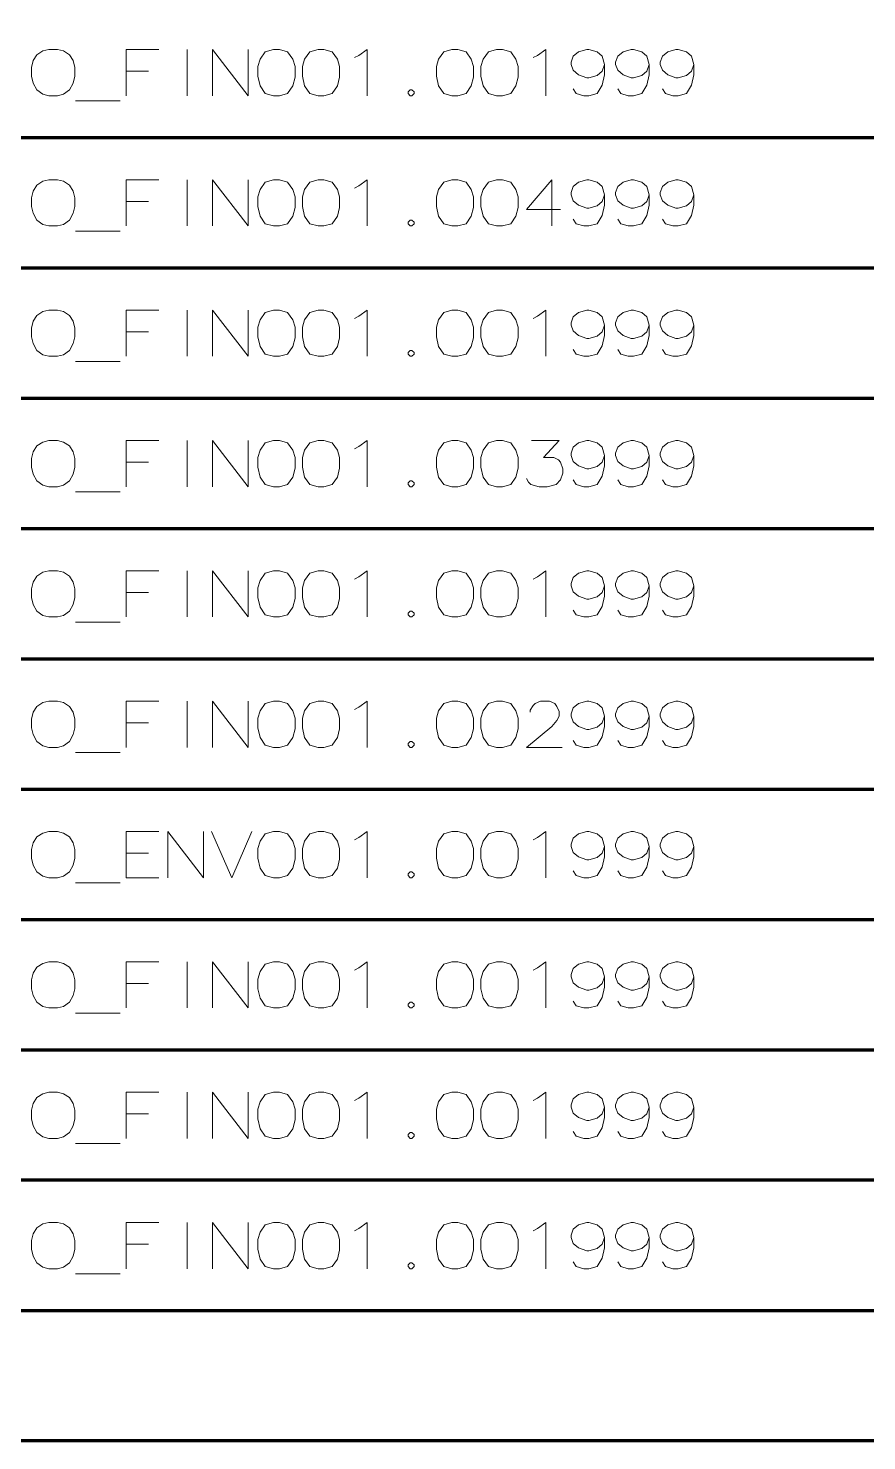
# Model space of a CAD drawing. Header units: millimetres. Extents: x 0 to 174, y 0 to 33.
# Drawn here: x 72.904 to 75.48, y 15.928 to 20.266 of the extents above; entities that cross this region are included whole.
import ezdxf

# ---------------------------------------------------------------- set-up
doc = ezdxf.new("R2010")
doc.units = ezdxf.units.MM
doc.layers.add('PDF_Geomertry', color=7, linetype='Continuous', true_color=0x405f80)

msp = doc.modelspace()

# ---------------------------------------------------------------- linework, layer by layer
at = {"layer": 'PDF_Geomertry', "color": 165, "lineweight": 70, "true_color": 0x5267a5}
for points in [[(70.2461, 19.9306), (70.2461, 19.5303), (71.3026, 19.5303), (71.3026, 19.9306), (75.611, 19.9306), (75.611, 20.3308), (83.901, 20.3308), (83.901, 20.731), (85.7837, 20.731), (85.7837, 21.1313), (98.9892, 21.1313), (98.9892, 21.5315)], [(70.2461, 19.5303), (70.2461, 19.1301), (71.3026, 19.1301), (71.3026, 19.5303), (75.611, 19.5303), (75.611, 19.9306), (83.901, 19.9306), (83.901, 20.3308), (85.7837, 20.3308), (85.7837, 20.731), (98.9892, 20.731), (98.9892, 21.1313)], [(70.2461, 19.1301), (70.2461, 18.7299), (71.3026, 18.7299), (71.3026, 19.1301), (75.611, 19.1301), (75.611, 19.5303), (83.901, 19.5303), (83.901, 19.9306), (85.7837, 19.9306), (85.7837, 20.3308), (98.9892, 20.3308), (98.9892, 20.731)], [(70.2461, 18.7299), (70.2461, 18.3296), (71.3026, 18.3296), (71.3026, 18.7299), (75.611, 18.7299), (75.611, 19.1301), (83.901, 19.1301), (83.901, 19.5303), (85.7837, 19.5303), (85.7837, 19.9306), (98.9892, 19.9306), (98.9892, 20.3308)], [(70.2461, 18.3296), (70.2461, 17.9294), (71.3026, 17.9294), (71.3026, 18.3296), (75.611, 18.3296), (75.611, 18.7299), (83.901, 18.7299), (83.901, 19.1301), (85.7837, 19.1301), (85.7837, 19.5303), (98.9892, 19.5303), (98.9892, 19.9306)], [(70.2461, 17.9294), (70.2461, 17.5292), (71.3026, 17.5292), (71.3026, 17.9294), (75.611, 17.9294), (75.611, 18.3296), (83.901, 18.3296), (83.901, 18.7299), (85.7837, 18.7299), (85.7837, 19.1301), (98.9892, 19.1301), (98.9892, 19.5303)], [(70.2461, 17.5292), (70.2461, 17.1289), (71.3026, 17.1289), (71.3026, 17.5292), (75.611, 17.5292), (75.611, 17.9294), (83.901, 17.9294), (83.901, 18.3296), (85.7837, 18.3296), (85.7837, 18.7299), (98.9892, 18.7299), (98.9892, 19.1301)], [(70.2461, 17.1289), (70.2461, 16.7288), (71.3026, 16.7288), (71.3026, 17.1289), (75.611, 17.1289), (75.611, 17.5292), (83.901, 17.5292), (83.901, 17.9294), (85.7837, 17.9294), (85.7837, 18.3296), (98.9892, 18.3296), (98.9892, 18.7299)], [(98.9892, 18.3296), (98.9892, 17.9294), (85.7837, 17.9294), (85.7837, 17.5292), (83.901, 17.5292), (83.901, 17.1289), (75.611, 17.1289), (75.611, 16.7288), (71.3026, 16.7288), (71.3026, 16.3285), (75.611, 16.3285), (75.611, 15.9282), (71.3026, 15.9282)], [(70.2461, 16.7288), (70.2461, 16.3285), (71.3026, 16.3285), (75.611, 16.3285), (83.901, 16.3285), (85.7837, 16.3285), (98.9892, 16.3285), (98.9892, 16.7288)]]:
    msp.add_lwpolyline(points, dxfattribs=at)
at = {"layer": 'PDF_Geomertry', "color": 18, "lineweight": 13, "true_color": 0x260000}
for points in [[(72.9668, 20.2004), (72.9486, 20.1958), (72.9303, 20.1844), (72.9189, 20.1661), (72.9143, 20.1456), (72.9143, 20.1181), (72.9189, 20.0975), (72.9303, 20.0769), (72.9486, 20.0632), (72.9668, 20.0586), (72.9943, 20.0586), (73.0126, 20.0632), (73.0308, 20.0769), (73.0424, 20.0975), (73.0469, 20.1181), (73.0469, 20.1456), (73.0424, 20.1661), (73.0308, 20.1844), (73.0126, 20.1958), (72.9943, 20.2004), (72.9668, 20.2004)], [(73.6572, 20.2004), (73.6321, 20.1936), (73.6161, 20.1707), (73.6093, 20.1478), (73.6093, 20.1181), (73.6161, 20.0883), (73.6321, 20.0656), (73.6572, 20.0586), (73.6756, 20.0586), (73.7007, 20.0656), (73.7167, 20.0883), (73.7236, 20.1158), (73.7236, 20.1478), (73.7167, 20.1707), (73.7007, 20.1936), (73.6756, 20.2004), (73.6572, 20.2004)], [(73.7944, 20.2004), (73.7693, 20.1936), (73.7532, 20.1707), (73.7464, 20.1478), (73.7464, 20.1181), (73.7532, 20.0883), (73.7693, 20.0656), (73.7944, 20.0586), (73.8126, 20.0586), (73.8378, 20.0656), (73.8539, 20.0883), (73.8607, 20.1158), (73.8607, 20.1478), (73.8539, 20.1707), (73.8378, 20.1936), (73.8126, 20.2004), (73.7944, 20.2004)], [(74.2058, 20.2004), (74.1807, 20.1936), (74.1647, 20.1707), (74.1579, 20.1478), (74.1579, 20.1181), (74.1647, 20.0883), (74.1807, 20.0656), (74.2058, 20.0586), (74.2242, 20.0586), (74.2493, 20.0656), (74.2653, 20.0883), (74.2722, 20.1158), (74.2722, 20.1478), (74.2653, 20.1707), (74.2493, 20.1936), (74.2242, 20.2004), (74.2058, 20.2004)], [(74.3431, 20.2004), (74.3179, 20.1936), (74.3019, 20.1707), (74.295, 20.1478), (74.295, 20.1181), (74.3019, 20.0883), (74.3179, 20.0656), (74.3431, 20.0586), (74.3614, 20.0586), (74.3865, 20.0656), (74.4025, 20.0883), (74.4093, 20.1158), (74.4093, 20.1478), (74.4025, 20.1707), (74.3865, 20.1936), (74.3614, 20.2004), (74.3431, 20.2004)], [(74.0893, 20.0656), (74.0893, 20.0701), (74.0825, 20.0769), (74.0779, 20.0769), (74.071, 20.0701), (74.071, 20.0656), (74.0779, 20.0586), (74.0825, 20.0586)], [(72.9668, 19.8001), (72.9486, 19.7956), (72.9303, 19.7842), (72.9189, 19.7658), (72.9143, 19.7453), (72.9143, 19.7179), (72.9189, 19.6974), (72.9303, 19.6767), (72.9486, 19.6631), (72.9668, 19.6585), (72.9943, 19.6585), (73.0126, 19.6631), (73.0308, 19.6767), (73.0424, 19.6974), (73.0469, 19.7179), (73.0469, 19.7453), (73.0424, 19.7658), (73.0308, 19.7842), (73.0126, 19.7956), (72.9943, 19.8001), (72.9668, 19.8001)], [(73.6572, 19.8001), (73.6321, 19.7933), (73.6161, 19.7704), (73.6093, 19.7476), (73.6093, 19.7179), (73.6161, 19.6882), (73.6321, 19.6653), (73.6572, 19.6585), (73.6756, 19.6585), (73.7007, 19.6653), (73.7167, 19.6882), (73.7236, 19.7156), (73.7236, 19.7476), (73.7167, 19.7704), (73.7007, 19.7933), (73.6756, 19.8001), (73.6572, 19.8001)], [(73.7944, 19.8001), (73.7693, 19.7933), (73.7532, 19.7704), (73.7464, 19.7476), (73.7464, 19.7179), (73.7532, 19.6882), (73.7693, 19.6653), (73.7944, 19.6585), (73.8126, 19.6585), (73.8378, 19.6653), (73.8539, 19.6882), (73.8607, 19.7156), (73.8607, 19.7476), (73.8539, 19.7704), (73.8378, 19.7933), (73.8126, 19.8001), (73.7944, 19.8001)], [(74.2058, 19.8001), (74.1807, 19.7933), (74.1647, 19.7704), (74.1579, 19.7476), (74.1579, 19.7179), (74.1647, 19.6882), (74.1807, 19.6653), (74.2058, 19.6585), (74.2242, 19.6585), (74.2493, 19.6653), (74.2653, 19.6882), (74.2722, 19.7156), (74.2722, 19.7476), (74.2653, 19.7704), (74.2493, 19.7933), (74.2242, 19.8001), (74.2058, 19.8001)], [(74.3431, 19.8001), (74.3179, 19.7933), (74.3019, 19.7704), (74.295, 19.7476), (74.295, 19.7179), (74.3019, 19.6882), (74.3179, 19.6653), (74.3431, 19.6585), (74.3614, 19.6585), (74.3865, 19.6653), (74.4025, 19.6882), (74.4093, 19.7156), (74.4093, 19.7476), (74.4025, 19.7704), (74.3865, 19.7933), (74.3614, 19.8001), (74.3431, 19.8001)], [(74.0893, 19.6653), (74.0893, 19.6699), (74.0825, 19.6767), (74.0779, 19.6767), (74.071, 19.6699), (74.071, 19.6653), (74.0779, 19.6585), (74.0825, 19.6585)], [(72.9668, 19.3999), (72.9486, 19.3954), (72.9303, 19.3839), (72.9189, 19.3657), (72.9143, 19.345), (72.9143, 19.3176), (72.9189, 19.2971), (72.9303, 19.2765), (72.9486, 19.2628), (72.9668, 19.2582), (72.9943, 19.2582), (73.0126, 19.2628), (73.0308, 19.2765), (73.0424, 19.2971), (73.0469, 19.3176), (73.0469, 19.345), (73.0424, 19.3657), (73.0308, 19.3839), (73.0126, 19.3954), (72.9943, 19.3999), (72.9668, 19.3999)], [(73.6572, 19.3999), (73.6321, 19.3931), (73.6161, 19.3703), (73.6093, 19.3474), (73.6093, 19.3176), (73.6161, 19.2879), (73.6321, 19.265), (73.6572, 19.2582), (73.6756, 19.2582), (73.7007, 19.265), (73.7167, 19.2879), (73.7236, 19.3153), (73.7236, 19.3474), (73.7167, 19.3703), (73.7007, 19.3931), (73.6756, 19.3999), (73.6572, 19.3999)], [(73.7944, 19.3999), (73.7693, 19.3931), (73.7532, 19.3703), (73.7464, 19.3474), (73.7464, 19.3176), (73.7532, 19.2879), (73.7693, 19.265), (73.7944, 19.2582), (73.8126, 19.2582), (73.8378, 19.265), (73.8539, 19.2879), (73.8607, 19.3153), (73.8607, 19.3474), (73.8539, 19.3703), (73.8378, 19.3931), (73.8126, 19.3999), (73.7944, 19.3999)], [(74.2058, 19.3999), (74.1807, 19.3931), (74.1647, 19.3703), (74.1579, 19.3474), (74.1579, 19.3176), (74.1647, 19.2879), (74.1807, 19.265), (74.2058, 19.2582), (74.2242, 19.2582), (74.2493, 19.265), (74.2653, 19.2879), (74.2722, 19.3153), (74.2722, 19.3474), (74.2653, 19.3703), (74.2493, 19.3931), (74.2242, 19.3999), (74.2058, 19.3999)], [(74.3431, 19.3999), (74.3179, 19.3931), (74.3019, 19.3703), (74.295, 19.3474), (74.295, 19.3176), (74.3019, 19.2879), (74.3179, 19.265), (74.3431, 19.2582), (74.3614, 19.2582), (74.3865, 19.265), (74.4025, 19.2879), (74.4093, 19.3153), (74.4093, 19.3474), (74.4025, 19.3703), (74.3865, 19.3931), (74.3614, 19.3999), (74.3431, 19.3999)], [(74.0893, 19.265), (74.0893, 19.2696), (74.0825, 19.2765), (74.0779, 19.2765), (74.071, 19.2696), (74.071, 19.265), (74.0779, 19.2582), (74.0825, 19.2582)], [(72.9668, 18.9997), (72.9486, 18.9951), (72.9303, 18.9837), (72.9189, 18.9654), (72.9143, 18.9449), (72.9143, 18.9174), (72.9189, 18.8968), (72.9303, 18.8763), (72.9486, 18.8625), (72.9668, 18.8579), (72.9943, 18.8579), (73.0126, 18.8625), (73.0308, 18.8763), (73.0424, 18.8968), (73.0469, 18.9174), (73.0469, 18.9449), (73.0424, 18.9654), (73.0308, 18.9837), (73.0126, 18.9951), (72.9943, 18.9997), (72.9668, 18.9997)], [(73.6572, 18.9997), (73.6321, 18.9928), (73.6161, 18.97), (73.6093, 18.9471), (73.6093, 18.9174), (73.6161, 18.8876), (73.6321, 18.8649), (73.6572, 18.8579), (73.6756, 18.8579), (73.7007, 18.8649), (73.7167, 18.8876), (73.7236, 18.9151), (73.7236, 18.9471), (73.7167, 18.97), (73.7007, 18.9928), (73.6756, 18.9997), (73.6572, 18.9997)], [(73.7944, 18.9997), (73.7693, 18.9928), (73.7532, 18.97), (73.7464, 18.9471), (73.7464, 18.9174), (73.7532, 18.8876), (73.7693, 18.8649), (73.7944, 18.8579), (73.8126, 18.8579), (73.8378, 18.8649), (73.8539, 18.8876), (73.8607, 18.9151), (73.8607, 18.9471), (73.8539, 18.97), (73.8378, 18.9928), (73.8126, 18.9997), (73.7944, 18.9997)], [(74.2058, 18.9997), (74.1807, 18.9928), (74.1647, 18.97), (74.1579, 18.9471), (74.1579, 18.9174), (74.1647, 18.8876), (74.1807, 18.8649), (74.2058, 18.8579), (74.2242, 18.8579), (74.2493, 18.8649), (74.2653, 18.8876), (74.2722, 18.9151), (74.2722, 18.9471), (74.2653, 18.97), (74.2493, 18.9928), (74.2242, 18.9997), (74.2058, 18.9997)], [(74.3431, 18.9997), (74.3179, 18.9928), (74.3019, 18.97), (74.295, 18.9471), (74.295, 18.9174), (74.3019, 18.8876), (74.3179, 18.8649), (74.3431, 18.8579), (74.3614, 18.8579), (74.3865, 18.8649), (74.4025, 18.8876), (74.4093, 18.9151), (74.4093, 18.9471), (74.4025, 18.97), (74.3865, 18.9928), (74.3614, 18.9997), (74.3431, 18.9997)], [(74.0893, 18.8649), (74.0893, 18.8694), (74.0825, 18.8763), (74.0779, 18.8763), (74.071, 18.8694), (74.071, 18.8649), (74.0779, 18.8579), (74.0825, 18.8579)], [(72.9668, 18.5994), (72.9486, 18.5949), (72.9303, 18.5835), (72.9189, 18.5651), (72.9143, 18.5446), (72.9143, 18.5172), (72.9189, 18.4965), (72.9303, 18.476), (72.9486, 18.4624), (72.9668, 18.4578), (72.9943, 18.4578), (73.0126, 18.4624), (73.0308, 18.476), (73.0424, 18.4965), (73.0469, 18.5172), (73.0469, 18.5446), (73.0424, 18.5651), (73.0308, 18.5835), (73.0126, 18.5949), (72.9943, 18.5994), (72.9668, 18.5994)], [(73.6572, 18.5994), (73.6321, 18.5926), (73.6161, 18.5697), (73.6093, 18.5469), (73.6093, 18.5172), (73.6161, 18.4875), (73.6321, 18.4646), (73.6572, 18.4578), (73.6756, 18.4578), (73.7007, 18.4646), (73.7167, 18.4875), (73.7236, 18.5149), (73.7236, 18.5469), (73.7167, 18.5697), (73.7007, 18.5926), (73.6756, 18.5994), (73.6572, 18.5994)], [(73.7944, 18.5994), (73.7693, 18.5926), (73.7532, 18.5697), (73.7464, 18.5469), (73.7464, 18.5172), (73.7532, 18.4875), (73.7693, 18.4646), (73.7944, 18.4578), (73.8126, 18.4578), (73.8378, 18.4646), (73.8539, 18.4875), (73.8607, 18.5149), (73.8607, 18.5469), (73.8539, 18.5697), (73.8378, 18.5926), (73.8126, 18.5994), (73.7944, 18.5994)], [(74.2058, 18.5994), (74.1807, 18.5926), (74.1647, 18.5697), (74.1579, 18.5469), (74.1579, 18.5172), (74.1647, 18.4875), (74.1807, 18.4646), (74.2058, 18.4578), (74.2242, 18.4578), (74.2493, 18.4646), (74.2653, 18.4875), (74.2722, 18.5149), (74.2722, 18.5469), (74.2653, 18.5697), (74.2493, 18.5926), (74.2242, 18.5994), (74.2058, 18.5994)], [(74.3431, 18.5994), (74.3179, 18.5926), (74.3019, 18.5697), (74.295, 18.5469), (74.295, 18.5172), (74.3019, 18.4875), (74.3179, 18.4646), (74.3431, 18.4578), (74.3614, 18.4578), (74.3865, 18.4646), (74.4025, 18.4875), (74.4093, 18.5149), (74.4093, 18.5469), (74.4025, 18.5697), (74.3865, 18.5926), (74.3614, 18.5994), (74.3431, 18.5994)], [(74.0893, 18.4646), (74.0893, 18.4692), (74.0825, 18.476), (74.0779, 18.476), (74.071, 18.4692), (74.071, 18.4646), (74.0779, 18.4578), (74.0825, 18.4578)], [(72.9668, 18.1992), (72.9486, 18.1947), (72.9303, 18.1832), (72.9189, 18.165), (72.9143, 18.1443), (72.9143, 18.1169), (72.9189, 18.0964), (72.9303, 18.0758), (72.9486, 18.0621), (72.9668, 18.0575), (72.9943, 18.0575), (73.0126, 18.0621), (73.0308, 18.0758), (73.0424, 18.0964), (73.0469, 18.1169), (73.0469, 18.1443), (73.0424, 18.165), (73.0308, 18.1832), (73.0126, 18.1947), (72.9943, 18.1992), (72.9668, 18.1992)], [(73.6572, 18.1992), (73.6321, 18.1924), (73.6161, 18.1694), (73.6093, 18.1467), (73.6093, 18.1169), (73.6161, 18.0872), (73.6321, 18.0643), (73.6572, 18.0575), (73.6756, 18.0575), (73.7007, 18.0643), (73.7167, 18.0872), (73.7236, 18.1146), (73.7236, 18.1467), (73.7167, 18.1694), (73.7007, 18.1924), (73.6756, 18.1992), (73.6572, 18.1992)], [(73.7944, 18.1992), (73.7693, 18.1924), (73.7532, 18.1694), (73.7464, 18.1467), (73.7464, 18.1169), (73.7532, 18.0872), (73.7693, 18.0643), (73.7944, 18.0575), (73.8126, 18.0575), (73.8378, 18.0643), (73.8539, 18.0872), (73.8607, 18.1146), (73.8607, 18.1467), (73.8539, 18.1694), (73.8378, 18.1924), (73.8126, 18.1992), (73.7944, 18.1992)], [(74.2058, 18.1992), (74.1807, 18.1924), (74.1647, 18.1694), (74.1579, 18.1467), (74.1579, 18.1169), (74.1647, 18.0872), (74.1807, 18.0643), (74.2058, 18.0575), (74.2242, 18.0575), (74.2493, 18.0643), (74.2653, 18.0872), (74.2722, 18.1146), (74.2722, 18.1467), (74.2653, 18.1694), (74.2493, 18.1924), (74.2242, 18.1992), (74.2058, 18.1992)], [(74.3431, 18.1992), (74.3179, 18.1924), (74.3019, 18.1694), (74.295, 18.1467), (74.295, 18.1169), (74.3019, 18.0872), (74.3179, 18.0643), (74.3431, 18.0575), (74.3614, 18.0575), (74.3865, 18.0643), (74.4025, 18.0872), (74.4093, 18.1146), (74.4093, 18.1467), (74.4025, 18.1694), (74.3865, 18.1924), (74.3614, 18.1992), (74.3431, 18.1992)], [(74.0893, 18.0643), (74.0893, 18.0689), (74.0825, 18.0758), (74.0779, 18.0758), (74.071, 18.0689), (74.071, 18.0643), (74.0779, 18.0575), (74.0825, 18.0575)], [(72.9668, 17.799), (72.9486, 17.7944), (72.9303, 17.7831), (72.9189, 17.7647), (72.9143, 17.7442), (72.9143, 17.7167), (72.9189, 17.6961), (72.9303, 17.6756), (72.9486, 17.6618), (72.9668, 17.6572), (72.9943, 17.6572), (73.0126, 17.6618), (73.0308, 17.6756), (73.0424, 17.6961), (73.0469, 17.7167), (73.0469, 17.7442), (73.0424, 17.7647), (73.0308, 17.7831), (73.0126, 17.7944), (72.9943, 17.799), (72.9668, 17.799)], [(73.6572, 17.799), (73.6321, 17.7921), (73.6161, 17.7693), (73.6093, 17.7464), (73.6093, 17.7167), (73.6161, 17.6869), (73.6321, 17.6642), (73.6572, 17.6572), (73.6756, 17.6572), (73.7007, 17.6642), (73.7167, 17.6869), (73.7236, 17.7144), (73.7236, 17.7464), (73.7167, 17.7693), (73.7007, 17.7921), (73.6756, 17.799), (73.6572, 17.799)], [(73.7944, 17.799), (73.7693, 17.7921), (73.7532, 17.7693), (73.7464, 17.7464), (73.7464, 17.7167), (73.7532, 17.6869), (73.7693, 17.6642), (73.7944, 17.6572), (73.8126, 17.6572), (73.8378, 17.6642), (73.8539, 17.6869), (73.8607, 17.7144), (73.8607, 17.7464), (73.8539, 17.7693), (73.8378, 17.7921), (73.8126, 17.799), (73.7944, 17.799)], [(74.2058, 17.799), (74.1807, 17.7921), (74.1647, 17.7693), (74.1579, 17.7464), (74.1579, 17.7167), (74.1647, 17.6869), (74.1807, 17.6642), (74.2058, 17.6572), (74.2242, 17.6572), (74.2493, 17.6642), (74.2653, 17.6869), (74.2722, 17.7144), (74.2722, 17.7464), (74.2653, 17.7693), (74.2493, 17.7921), (74.2242, 17.799), (74.2058, 17.799)], [(74.3431, 17.799), (74.3179, 17.7921), (74.3019, 17.7693), (74.295, 17.7464), (74.295, 17.7167), (74.3019, 17.6869), (74.3179, 17.6642), (74.3431, 17.6572), (74.3614, 17.6572), (74.3865, 17.6642), (74.4025, 17.6869), (74.4093, 17.7144), (74.4093, 17.7464), (74.4025, 17.7693), (74.3865, 17.7921), (74.3614, 17.799), (74.3431, 17.799)], [(74.0893, 17.6642), (74.0893, 17.6688), (74.0825, 17.6756), (74.0779, 17.6756), (74.071, 17.6688), (74.071, 17.6642), (74.0779, 17.6572), (74.0825, 17.6572)], [(72.9668, 17.3988), (72.9486, 17.3942), (72.9303, 17.3828), (72.9189, 17.3644), (72.9143, 17.3439), (72.9143, 17.3164), (72.9189, 17.2958), (72.9303, 17.2753), (72.9486, 17.2615), (72.9668, 17.2571), (72.9943, 17.2571), (73.0126, 17.2615), (73.0308, 17.2753), (73.0424, 17.2958), (73.0469, 17.3164), (73.0469, 17.3439), (73.0424, 17.3644), (73.0308, 17.3828), (73.0126, 17.3942), (72.9943, 17.3988), (72.9668, 17.3988)], [(73.6572, 17.3988), (73.6321, 17.3919), (73.6161, 17.369), (73.6093, 17.3461), (73.6093, 17.3164), (73.6161, 17.2868), (73.6321, 17.2639), (73.6572, 17.2571), (73.6756, 17.2571), (73.7007, 17.2639), (73.7167, 17.2868), (73.7236, 17.3142), (73.7236, 17.3461), (73.7167, 17.369), (73.7007, 17.3919), (73.6756, 17.3988), (73.6572, 17.3988)], [(73.7944, 17.3988), (73.7693, 17.3919), (73.7532, 17.369), (73.7464, 17.3461), (73.7464, 17.3164), (73.7532, 17.2868), (73.7693, 17.2639), (73.7944, 17.2571), (73.8126, 17.2571), (73.8378, 17.2639), (73.8539, 17.2868), (73.8607, 17.3142), (73.8607, 17.3461), (73.8539, 17.369), (73.8378, 17.3919), (73.8126, 17.3988), (73.7944, 17.3988)], [(74.2058, 17.3988), (74.1807, 17.3919), (74.1647, 17.369), (74.1579, 17.3461), (74.1579, 17.3164), (74.1647, 17.2868), (74.1807, 17.2639), (74.2058, 17.2571), (74.2242, 17.2571), (74.2493, 17.2639), (74.2653, 17.2868), (74.2722, 17.3142), (74.2722, 17.3461), (74.2653, 17.369), (74.2493, 17.3919), (74.2242, 17.3988), (74.2058, 17.3988)], [(74.3431, 17.3988), (74.3179, 17.3919), (74.3019, 17.369), (74.295, 17.3461), (74.295, 17.3164), (74.3019, 17.2868), (74.3179, 17.2639), (74.3431, 17.2571), (74.3614, 17.2571), (74.3865, 17.2639), (74.4025, 17.2868), (74.4093, 17.3142), (74.4093, 17.3461), (74.4025, 17.369), (74.3865, 17.3919), (74.3614, 17.3988), (74.3431, 17.3988)], [(74.0893, 17.2639), (74.0893, 17.2685), (74.0825, 17.2753), (74.0779, 17.2753), (74.071, 17.2685), (74.071, 17.2639), (74.0779, 17.2571), (74.0825, 17.2571)], [(72.9668, 16.9985), (72.9486, 16.9939), (72.9303, 16.9825), (72.9189, 16.9642), (72.9143, 16.9436), (72.9143, 16.9163), (72.9189, 16.8957), (72.9303, 16.8751), (72.9486, 16.8614), (72.9668, 16.8568), (72.9943, 16.8568), (73.0126, 16.8614), (73.0308, 16.8751), (73.0424, 16.8957), (73.0469, 16.9163), (73.0469, 16.9436), (73.0424, 16.9642), (73.0308, 16.9825), (73.0126, 16.9939), (72.9943, 16.9985), (72.9668, 16.9985)], [(73.6572, 16.9985), (73.6321, 16.9917), (73.6161, 16.9688), (73.6093, 16.946), (73.6093, 16.9163), (73.6161, 16.8865), (73.6321, 16.8636), (73.6572, 16.8568), (73.6756, 16.8568), (73.7007, 16.8636), (73.7167, 16.8865), (73.7236, 16.9139), (73.7236, 16.946), (73.7167, 16.9688), (73.7007, 16.9917), (73.6756, 16.9985), (73.6572, 16.9985)], [(73.7944, 16.9985), (73.7693, 16.9917), (73.7532, 16.9688), (73.7464, 16.946), (73.7464, 16.9163), (73.7532, 16.8865), (73.7693, 16.8636), (73.7944, 16.8568), (73.8126, 16.8568), (73.8378, 16.8636), (73.8539, 16.8865), (73.8607, 16.9139), (73.8607, 16.946), (73.8539, 16.9688), (73.8378, 16.9917), (73.8126, 16.9985), (73.7944, 16.9985)], [(74.2058, 16.9985), (74.1807, 16.9917), (74.1647, 16.9688), (74.1579, 16.946), (74.1579, 16.9163), (74.1647, 16.8865), (74.1807, 16.8636), (74.2058, 16.8568), (74.2242, 16.8568), (74.2493, 16.8636), (74.2653, 16.8865), (74.2722, 16.9139), (74.2722, 16.946), (74.2653, 16.9688), (74.2493, 16.9917), (74.2242, 16.9985), (74.2058, 16.9985)], [(74.3431, 16.9985), (74.3179, 16.9917), (74.3019, 16.9688), (74.295, 16.946), (74.295, 16.9163), (74.3019, 16.8865), (74.3179, 16.8636), (74.3431, 16.8568), (74.3614, 16.8568), (74.3865, 16.8636), (74.4025, 16.8865), (74.4093, 16.9139), (74.4093, 16.946), (74.4025, 16.9688), (74.3865, 16.9917), (74.3614, 16.9985), (74.3431, 16.9985)], [(74.0893, 16.8636), (74.0893, 16.8682), (74.0825, 16.8751), (74.0779, 16.8751), (74.071, 16.8682), (74.071, 16.8636), (74.0779, 16.8568), (74.0825, 16.8568)], [(72.9668, 16.5983), (72.9486, 16.5938), (72.9303, 16.5822), (72.9189, 16.564), (72.9143, 16.5435), (72.9143, 16.516), (72.9189, 16.4954), (72.9303, 16.4749), (72.9486, 16.4611), (72.9668, 16.4565), (72.9943, 16.4565), (73.0126, 16.4611), (73.0308, 16.4749), (73.0424, 16.4954), (73.0469, 16.516), (73.0469, 16.5435), (73.0424, 16.564), (73.0308, 16.5822), (73.0126, 16.5938), (72.9943, 16.5983), (72.9668, 16.5983)], [(73.6572, 16.5983), (73.6321, 16.5914), (73.6161, 16.5686), (73.6093, 16.5457), (73.6093, 16.516), (73.6161, 16.4863), (73.6321, 16.4635), (73.6572, 16.4565), (73.6756, 16.4565), (73.7007, 16.4635), (73.7167, 16.4863), (73.7236, 16.5138), (73.7236, 16.5457), (73.7167, 16.5686), (73.7007, 16.5914), (73.6756, 16.5983), (73.6572, 16.5983)], [(73.7944, 16.5983), (73.7693, 16.5914), (73.7532, 16.5686), (73.7464, 16.5457), (73.7464, 16.516), (73.7532, 16.4863), (73.7693, 16.4635), (73.7944, 16.4565), (73.8126, 16.4565), (73.8378, 16.4635), (73.8539, 16.4863), (73.8607, 16.5138), (73.8607, 16.5457), (73.8539, 16.5686), (73.8378, 16.5914), (73.8126, 16.5983), (73.7944, 16.5983)], [(74.2058, 16.5983), (74.1807, 16.5914), (74.1647, 16.5686), (74.1579, 16.5457), (74.1579, 16.516), (74.1647, 16.4863), (74.1807, 16.4635), (74.2058, 16.4565), (74.2242, 16.4565), (74.2493, 16.4635), (74.2653, 16.4863), (74.2722, 16.5138), (74.2722, 16.5457), (74.2653, 16.5686), (74.2493, 16.5914), (74.2242, 16.5983), (74.2058, 16.5983)], [(74.3431, 16.5983), (74.3179, 16.5914), (74.3019, 16.5686), (74.295, 16.5457), (74.295, 16.516), (74.3019, 16.4863), (74.3179, 16.4635), (74.3431, 16.4565), (74.3614, 16.4565), (74.3865, 16.4635), (74.4025, 16.4863), (74.4093, 16.5138), (74.4093, 16.5457), (74.4025, 16.5686), (74.3865, 16.5914), (74.3614, 16.5983), (74.3431, 16.5983)], [(74.0893, 16.4635), (74.0893, 16.4681), (74.0825, 16.4749), (74.0779, 16.4749), (74.071, 16.4681), (74.071, 16.4635), (74.0779, 16.4565), (74.0825, 16.4565)]]:
    msp.add_lwpolyline(points, close=True, dxfattribs=at)
for points in [[(73.2046, 20.0586), (73.2046, 20.2004), (73.3051, 20.2004)], [(73.3921, 20.0586), (73.3921, 20.2004)], [(73.5796, 20.2004), (73.5796, 20.0586), (73.4699, 20.2004), (73.4699, 20.0586)], [(73.9064, 20.1753), (73.9201, 20.1821), (73.9453, 20.2004), (73.9453, 20.0586)], [(74.4551, 20.1753), (74.4688, 20.1821), (74.4939, 20.2004), (74.4939, 20.0586)], [(74.6746, 20.1547), (74.6676, 20.1799), (74.6517, 20.1936), (74.6265, 20.2004), (74.6197, 20.2004), (74.5946, 20.1936), (74.5785, 20.1799), (74.5717, 20.1615), (74.5717, 20.1547), (74.5785, 20.1364), (74.5946, 20.1226), (74.6197, 20.1135), (74.6265, 20.1135), (74.6517, 20.1204), (74.6676, 20.1342), (74.6746, 20.1547), (74.6746, 20.1226), (74.6676, 20.0907), (74.6517, 20.0656), (74.6265, 20.0586), (74.6106, 20.0586), (74.5876, 20.0656), (74.5785, 20.0793)], [(74.8117, 20.1547), (74.8049, 20.1799), (74.7889, 20.1936), (74.7636, 20.2004), (74.7568, 20.2004), (74.7317, 20.1936), (74.7157, 20.1799), (74.7087, 20.1615), (74.7087, 20.1547), (74.7157, 20.1364), (74.7317, 20.1226), (74.7568, 20.1135), (74.7636, 20.1135), (74.7889, 20.1204), (74.8049, 20.1342), (74.8117, 20.1547), (74.8117, 20.1226), (74.8049, 20.0907), (74.7889, 20.0656), (74.7636, 20.0586), (74.7476, 20.0586), (74.7249, 20.0656), (74.7157, 20.0793)], [(74.9489, 20.1547), (74.9419, 20.1799), (74.926, 20.1936), (74.9008, 20.2004), (74.894, 20.2004), (74.8689, 20.1936), (74.8528, 20.1799), (74.846, 20.1615), (74.846, 20.1547), (74.8528, 20.1364), (74.8689, 20.1226), (74.894, 20.1135), (74.9008, 20.1135), (74.926, 20.1204), (74.9419, 20.1342), (74.9489, 20.1547), (74.9489, 20.1226), (74.9419, 20.0907), (74.926, 20.0656), (74.9008, 20.0586), (74.8849, 20.0586), (74.8619, 20.0656), (74.8528, 20.0793)], [(73.2732, 20.1342), (73.2046, 20.1342)], [(73.1864, 20.0426), (73.0492, 20.0426)], [(73.2046, 19.6585), (73.2046, 19.8001), (73.3051, 19.8001)], [(73.3921, 19.6585), (73.3921, 19.8001)], [(73.5796, 19.8001), (73.5796, 19.6585), (73.4699, 19.8001), (73.4699, 19.6585)], [(73.9064, 19.775), (73.9201, 19.7819), (73.9453, 19.8001), (73.9453, 19.6585)], [(74.5396, 19.7088), (74.4344, 19.7088), (74.5122, 19.8001), (74.5122, 19.7315), (74.5122, 19.6585)], [(74.6746, 19.7544), (74.6676, 19.7796), (74.6517, 19.7933), (74.6265, 19.8001), (74.6197, 19.8001), (74.5946, 19.7933), (74.5785, 19.7796), (74.5717, 19.7613), (74.5717, 19.7544), (74.5785, 19.7361), (74.5946, 19.7225), (74.6197, 19.7133), (74.6265, 19.7133), (74.6517, 19.7201), (74.6676, 19.7339), (74.6746, 19.7544), (74.6746, 19.7225), (74.6676, 19.6904), (74.6517, 19.6653), (74.6265, 19.6585), (74.6106, 19.6585), (74.5876, 19.6653), (74.5785, 19.679)], [(74.8117, 19.7544), (74.8049, 19.7796), (74.7889, 19.7933), (74.7636, 19.8001), (74.7568, 19.8001), (74.7317, 19.7933), (74.7157, 19.7796), (74.7087, 19.7613), (74.7087, 19.7544), (74.7157, 19.7361), (74.7317, 19.7225), (74.7568, 19.7133), (74.7636, 19.7133), (74.7889, 19.7201), (74.8049, 19.7339), (74.8117, 19.7544), (74.8117, 19.7225), (74.8049, 19.6904), (74.7889, 19.6653), (74.7636, 19.6585), (74.7476, 19.6585), (74.7249, 19.6653), (74.7157, 19.679)], [(74.9489, 19.7544), (74.9419, 19.7796), (74.926, 19.7933), (74.9008, 19.8001), (74.894, 19.8001), (74.8689, 19.7933), (74.8528, 19.7796), (74.846, 19.7613), (74.846, 19.7544), (74.8528, 19.7361), (74.8689, 19.7225), (74.894, 19.7133), (74.9008, 19.7133), (74.926, 19.7201), (74.9419, 19.7339), (74.9489, 19.7544), (74.9489, 19.7225), (74.9419, 19.6904), (74.926, 19.6653), (74.9008, 19.6585), (74.8849, 19.6585), (74.8619, 19.6653), (74.8528, 19.679)], [(73.2732, 19.7339), (73.2046, 19.7339)], [(73.1864, 19.6424), (73.0492, 19.6424)], [(73.2046, 19.2582), (73.2046, 19.3999), (73.3051, 19.3999)], [(73.3921, 19.2582), (73.3921, 19.3999)], [(73.5796, 19.3999), (73.5796, 19.2582), (73.4699, 19.3999), (73.4699, 19.2582)], [(73.9064, 19.3747), (73.9201, 19.3817), (73.9453, 19.3999), (73.9453, 19.2582)], [(74.4551, 19.3747), (74.4688, 19.3817), (74.4939, 19.3999), (74.4939, 19.2582)], [(74.6746, 19.3542), (74.6676, 19.3793), (74.6517, 19.3931), (74.6265, 19.3999), (74.6197, 19.3999), (74.5946, 19.3931), (74.5785, 19.3793), (74.5717, 19.3611), (74.5717, 19.3542), (74.5785, 19.336), (74.5946, 19.3222), (74.6197, 19.3131), (74.6265, 19.3131), (74.6517, 19.3199), (74.6676, 19.3336), (74.6746, 19.3542), (74.6746, 19.3222), (74.6676, 19.2901), (74.6517, 19.265), (74.6265, 19.2582), (74.6106, 19.2582), (74.5876, 19.265), (74.5785, 19.2788)], [(74.8117, 19.3542), (74.8049, 19.3793), (74.7889, 19.3931), (74.7636, 19.3999), (74.7568, 19.3999), (74.7317, 19.3931), (74.7157, 19.3793), (74.7087, 19.3611), (74.7087, 19.3542), (74.7157, 19.336), (74.7317, 19.3222), (74.7568, 19.3131), (74.7636, 19.3131), (74.7889, 19.3199), (74.8049, 19.3336), (74.8117, 19.3542), (74.8117, 19.3222), (74.8049, 19.2901), (74.7889, 19.265), (74.7636, 19.2582), (74.7476, 19.2582), (74.7249, 19.265), (74.7157, 19.2788)], [(74.9489, 19.3542), (74.9419, 19.3793), (74.926, 19.3931), (74.9008, 19.3999), (74.894, 19.3999), (74.8689, 19.3931), (74.8528, 19.3793), (74.846, 19.3611), (74.846, 19.3542), (74.8528, 19.336), (74.8689, 19.3222), (74.894, 19.3131), (74.9008, 19.3131), (74.926, 19.3199), (74.9419, 19.3336), (74.9489, 19.3542), (74.9489, 19.3222), (74.9419, 19.2901), (74.926, 19.265), (74.9008, 19.2582), (74.8849, 19.2582), (74.8619, 19.265), (74.8528, 19.2788)], [(73.2732, 19.3336), (73.2046, 19.3336)], [(73.1864, 19.2422), (73.0492, 19.2422)], [(73.2046, 18.8579), (73.2046, 18.9997), (73.3051, 18.9997)], [(73.3921, 18.8579), (73.3921, 18.9997)], [(73.5796, 18.9997), (73.5796, 18.8579), (73.4699, 18.9997), (73.4699, 18.8579)], [(73.9064, 18.9746), (73.9201, 18.9814), (73.9453, 18.9997), (73.9453, 18.8579)], [(74.4344, 18.8831), (74.4414, 18.8717), (74.4482, 18.8649), (74.4733, 18.8579), (74.4985, 18.8579), (74.526, 18.8649), (74.5396, 18.8785), (74.5465, 18.8992), (74.5465, 18.9128), (74.5396, 18.9333), (74.5328, 18.9403), (74.519, 18.9471), (74.4871, 18.9471), (74.5351, 18.9997), (74.4506, 18.9997)], [(74.6746, 18.954), (74.6676, 18.9792), (74.6517, 18.9928), (74.6265, 18.9997), (74.6197, 18.9997), (74.5946, 18.9928), (74.5785, 18.9792), (74.5717, 18.9608), (74.5717, 18.954), (74.5785, 18.9357), (74.5946, 18.9219), (74.6197, 18.9128), (74.6265, 18.9128), (74.6517, 18.9197), (74.6676, 18.9333), (74.6746, 18.954), (74.6746, 18.9219), (74.6676, 18.89), (74.6517, 18.8649), (74.6265, 18.8579), (74.6106, 18.8579), (74.5876, 18.8649), (74.5785, 18.8785)], [(74.8117, 18.954), (74.8049, 18.9792), (74.7889, 18.9928), (74.7636, 18.9997), (74.7568, 18.9997), (74.7317, 18.9928), (74.7157, 18.9792), (74.7087, 18.9608), (74.7087, 18.954), (74.7157, 18.9357), (74.7317, 18.9219), (74.7568, 18.9128), (74.7636, 18.9128), (74.7889, 18.9197), (74.8049, 18.9333), (74.8117, 18.954), (74.8117, 18.9219), (74.8049, 18.89), (74.7889, 18.8649), (74.7636, 18.8579), (74.7476, 18.8579), (74.7249, 18.8649), (74.7157, 18.8785)], [(74.9489, 18.954), (74.9419, 18.9792), (74.926, 18.9928), (74.9008, 18.9997), (74.894, 18.9997), (74.8689, 18.9928), (74.8528, 18.9792), (74.846, 18.9608), (74.846, 18.954), (74.8528, 18.9357), (74.8689, 18.9219), (74.894, 18.9128), (74.9008, 18.9128), (74.926, 18.9197), (74.9419, 18.9333), (74.9489, 18.954), (74.9489, 18.9219), (74.9419, 18.89), (74.926, 18.8649), (74.9008, 18.8579), (74.8849, 18.8579), (74.8619, 18.8649), (74.8528, 18.8785)], [(73.2732, 18.9333), (73.2046, 18.9333)], [(73.1864, 18.8419), (73.0492, 18.8419)], [(73.2046, 18.4578), (73.2046, 18.5994), (73.3051, 18.5994)], [(73.3921, 18.4578), (73.3921, 18.5994)], [(73.5796, 18.5994), (73.5796, 18.4578), (73.4699, 18.5994), (73.4699, 18.4578)], [(73.9064, 18.5743), (73.9201, 18.5811), (73.9453, 18.5994), (73.9453, 18.4578)], [(74.4551, 18.5743), (74.4688, 18.5811), (74.4939, 18.5994), (74.4939, 18.4578)], [(74.6746, 18.5538), (74.6676, 18.5789), (74.6517, 18.5926), (74.6265, 18.5994), (74.6197, 18.5994), (74.5946, 18.5926), (74.5785, 18.5789), (74.5717, 18.5606), (74.5717, 18.5538), (74.5785, 18.5354), (74.5946, 18.5217), (74.6197, 18.5126), (74.6265, 18.5126), (74.6517, 18.5194), (74.6676, 18.5332), (74.6746, 18.5538), (74.6746, 18.5217), (74.6676, 18.4897), (74.6517, 18.4646), (74.6265, 18.4578), (74.6106, 18.4578), (74.5876, 18.4646), (74.5785, 18.4783)], [(74.8117, 18.5538), (74.8049, 18.5789), (74.7889, 18.5926), (74.7636, 18.5994), (74.7568, 18.5994), (74.7317, 18.5926), (74.7157, 18.5789), (74.7087, 18.5606), (74.7087, 18.5538), (74.7157, 18.5354), (74.7317, 18.5217), (74.7568, 18.5126), (74.7636, 18.5126), (74.7889, 18.5194), (74.8049, 18.5332), (74.8117, 18.5538), (74.8117, 18.5217), (74.8049, 18.4897), (74.7889, 18.4646), (74.7636, 18.4578), (74.7476, 18.4578), (74.7249, 18.4646), (74.7157, 18.4783)], [(74.9489, 18.5538), (74.9419, 18.5789), (74.926, 18.5926), (74.9008, 18.5994), (74.894, 18.5994), (74.8689, 18.5926), (74.8528, 18.5789), (74.846, 18.5606), (74.846, 18.5538), (74.8528, 18.5354), (74.8689, 18.5217), (74.894, 18.5126), (74.9008, 18.5126), (74.926, 18.5194), (74.9419, 18.5332), (74.9489, 18.5538), (74.9489, 18.5217), (74.9419, 18.4897), (74.926, 18.4646), (74.9008, 18.4578), (74.8849, 18.4578), (74.8619, 18.4646), (74.8528, 18.4783)], [(73.2732, 18.5332), (73.2046, 18.5332)], [(73.1864, 18.4417), (73.0492, 18.4417)], [(73.2046, 18.0575), (73.2046, 18.1992), (73.3051, 18.1992)], [(73.3921, 18.0575), (73.3921, 18.1992)], [(73.5796, 18.1992), (73.5796, 18.0575), (73.4699, 18.1992), (73.4699, 18.0575)], [(73.9064, 18.174), (73.9201, 18.181), (73.9453, 18.1992), (73.9453, 18.0575)], [(74.5442, 18.0575), (74.4344, 18.0575), (74.5122, 18.1215), (74.5282, 18.1399), (74.5351, 18.1535), (74.5351, 18.1672), (74.5282, 18.1832), (74.5214, 18.1924), (74.5054, 18.1992), (74.4779, 18.1992), (74.4619, 18.1924), (74.4551, 18.1856), (74.446, 18.1718), (74.446, 18.165)], [(74.6746, 18.1535), (74.6676, 18.1786), (74.6517, 18.1924), (74.6265, 18.1992), (74.6197, 18.1992), (74.5946, 18.1924), (74.5785, 18.1786), (74.5717, 18.1604), (74.5717, 18.1535), (74.5785, 18.1353), (74.5946, 18.1215), (74.6197, 18.1124), (74.6265, 18.1124), (74.6517, 18.1192), (74.6676, 18.1329), (74.6746, 18.1535), (74.6746, 18.1215), (74.6676, 18.0894), (74.6517, 18.0643), (74.6265, 18.0575), (74.6106, 18.0575), (74.5876, 18.0643), (74.5785, 18.0781)], [(74.8117, 18.1535), (74.8049, 18.1786), (74.7889, 18.1924), (74.7636, 18.1992), (74.7568, 18.1992), (74.7317, 18.1924), (74.7157, 18.1786), (74.7087, 18.1604), (74.7087, 18.1535), (74.7157, 18.1353), (74.7317, 18.1215), (74.7568, 18.1124), (74.7636, 18.1124), (74.7889, 18.1192), (74.8049, 18.1329), (74.8117, 18.1535), (74.8117, 18.1215), (74.8049, 18.0894), (74.7889, 18.0643), (74.7636, 18.0575), (74.7476, 18.0575), (74.7249, 18.0643), (74.7157, 18.0781)], [(74.9489, 18.1535), (74.9419, 18.1786), (74.926, 18.1924), (74.9008, 18.1992), (74.894, 18.1992), (74.8689, 18.1924), (74.8528, 18.1786), (74.846, 18.1604), (74.846, 18.1535), (74.8528, 18.1353), (74.8689, 18.1215), (74.894, 18.1124), (74.9008, 18.1124), (74.926, 18.1192), (74.9419, 18.1329), (74.9489, 18.1535), (74.9489, 18.1215), (74.9419, 18.0894), (74.926, 18.0643), (74.9008, 18.0575), (74.8849, 18.0575), (74.8619, 18.0643), (74.8528, 18.0781)], [(73.2732, 18.1329), (73.2046, 18.1329)], [(73.1864, 18.0415), (73.0492, 18.0415)], [(73.3051, 17.6572), (73.2046, 17.6572), (73.2046, 17.799), (73.3051, 17.799)], [(73.4424, 17.799), (73.4424, 17.6572), (73.3326, 17.799), (73.3326, 17.6572)], [(73.4675, 17.799), (73.5292, 17.6572), (73.591, 17.799)], [(73.9064, 17.7739), (73.9201, 17.7807), (73.9453, 17.799), (73.9453, 17.6572)], [(74.4551, 17.7739), (74.4688, 17.7807), (74.4939, 17.799), (74.4939, 17.6572)], [(74.6746, 17.7533), (74.6676, 17.7785), (74.6517, 17.7921), (74.6265, 17.799), (74.6197, 17.799), (74.5946, 17.7921), (74.5785, 17.7785), (74.5717, 17.7601), (74.5717, 17.7533), (74.5785, 17.735), (74.5946, 17.7213), (74.6197, 17.7121), (74.6265, 17.7121), (74.6517, 17.719), (74.6676, 17.7326), (74.6746, 17.7533), (74.6746, 17.7213), (74.6676, 17.6893), (74.6517, 17.6642), (74.6265, 17.6572), (74.6106, 17.6572), (74.5876, 17.6642), (74.5785, 17.6778)], [(74.8117, 17.7533), (74.8049, 17.7785), (74.7889, 17.7921), (74.7636, 17.799), (74.7568, 17.799), (74.7317, 17.7921), (74.7157, 17.7785), (74.7087, 17.7601), (74.7087, 17.7533), (74.7157, 17.735), (74.7317, 17.7213), (74.7568, 17.7121), (74.7636, 17.7121), (74.7889, 17.719), (74.8049, 17.7326), (74.8117, 17.7533), (74.8117, 17.7213), (74.8049, 17.6893), (74.7889, 17.6642), (74.7636, 17.6572), (74.7476, 17.6572), (74.7249, 17.6642), (74.7157, 17.6778)], [(74.9489, 17.7533), (74.9419, 17.7785), (74.926, 17.7921), (74.9008, 17.799), (74.894, 17.799), (74.8689, 17.7921), (74.8528, 17.7785), (74.846, 17.7601), (74.846, 17.7533), (74.8528, 17.735), (74.8689, 17.7213), (74.894, 17.7121), (74.9008, 17.7121), (74.926, 17.719), (74.9419, 17.7326), (74.9489, 17.7533), (74.9489, 17.7213), (74.9419, 17.6893), (74.926, 17.6642), (74.9008, 17.6572), (74.8849, 17.6572), (74.8619, 17.6642), (74.8528, 17.6778)], [(73.2732, 17.7326), (73.2046, 17.7326)], [(73.1864, 17.6413), (73.0492, 17.6413)], [(73.2046, 17.2571), (73.2046, 17.3988), (73.3051, 17.3988)], [(73.3921, 17.2571), (73.3921, 17.3988)], [(73.5796, 17.3988), (73.5796, 17.2571), (73.4699, 17.3988), (73.4699, 17.2571)], [(73.9064, 17.3736), (73.9201, 17.3804), (73.9453, 17.3988), (73.9453, 17.2571)], [(74.4551, 17.3736), (74.4688, 17.3804), (74.4939, 17.3988), (74.4939, 17.2571)], [(74.6746, 17.3531), (74.6676, 17.3782), (74.6517, 17.3919), (74.6265, 17.3988), (74.6197, 17.3988), (74.5946, 17.3919), (74.5785, 17.3782), (74.5717, 17.3599), (74.5717, 17.3531), (74.5785, 17.3347), (74.5946, 17.321), (74.6197, 17.3119), (74.6265, 17.3119), (74.6517, 17.3188), (74.6676, 17.3325), (74.6746, 17.3531), (74.6746, 17.321), (74.6676, 17.289), (74.6517, 17.2639), (74.6265, 17.2571), (74.6106, 17.2571), (74.5876, 17.2639), (74.5785, 17.2776)], [(74.8117, 17.3531), (74.8049, 17.3782), (74.7889, 17.3919), (74.7636, 17.3988), (74.7568, 17.3988), (74.7317, 17.3919), (74.7157, 17.3782), (74.7087, 17.3599), (74.7087, 17.3531), (74.7157, 17.3347), (74.7317, 17.321), (74.7568, 17.3119), (74.7636, 17.3119), (74.7889, 17.3188), (74.8049, 17.3325), (74.8117, 17.3531), (74.8117, 17.321), (74.8049, 17.289), (74.7889, 17.2639), (74.7636, 17.2571), (74.7476, 17.2571), (74.7249, 17.2639), (74.7157, 17.2776)], [(74.9489, 17.3531), (74.9419, 17.3782), (74.926, 17.3919), (74.9008, 17.3988), (74.894, 17.3988), (74.8689, 17.3919), (74.8528, 17.3782), (74.846, 17.3599), (74.846, 17.3531), (74.8528, 17.3347), (74.8689, 17.321), (74.894, 17.3119), (74.9008, 17.3119), (74.926, 17.3188), (74.9419, 17.3325), (74.9489, 17.3531), (74.9489, 17.321), (74.9419, 17.289), (74.926, 17.2639), (74.9008, 17.2571), (74.8849, 17.2571), (74.8619, 17.2639), (74.8528, 17.2776)], [(73.2732, 17.3325), (73.2046, 17.3325)], [(73.1864, 17.241), (73.0492, 17.241)], [(73.2046, 16.8568), (73.2046, 16.9985), (73.3051, 16.9985)], [(73.3921, 16.8568), (73.3921, 16.9985)], [(73.5796, 16.9985), (73.5796, 16.8568), (73.4699, 16.9985), (73.4699, 16.8568)], [(73.9064, 16.9733), (73.9201, 16.9803), (73.9453, 16.9985), (73.9453, 16.8568)], [(74.4551, 16.9733), (74.4688, 16.9803), (74.4939, 16.9985), (74.4939, 16.8568)], [(74.6746, 16.9528), (74.6676, 16.9779), (74.6517, 16.9917), (74.6265, 16.9985), (74.6197, 16.9985), (74.5946, 16.9917), (74.5785, 16.9779), (74.5717, 16.9597), (74.5717, 16.9528), (74.5785, 16.9344), (74.5946, 16.9208), (74.6197, 16.9117), (74.6265, 16.9117), (74.6517, 16.9185), (74.6676, 16.9322), (74.6746, 16.9528), (74.6746, 16.9208), (74.6676, 16.8888), (74.6517, 16.8636), (74.6265, 16.8568), (74.6106, 16.8568), (74.5876, 16.8636), (74.5785, 16.8774)], [(74.8117, 16.9528), (74.8049, 16.9779), (74.7889, 16.9917), (74.7636, 16.9985), (74.7568, 16.9985), (74.7317, 16.9917), (74.7157, 16.9779), (74.7087, 16.9597), (74.7087, 16.9528), (74.7157, 16.9344), (74.7317, 16.9208), (74.7568, 16.9117), (74.7636, 16.9117), (74.7889, 16.9185), (74.8049, 16.9322), (74.8117, 16.9528), (74.8117, 16.9208), (74.8049, 16.8888), (74.7889, 16.8636), (74.7636, 16.8568), (74.7476, 16.8568), (74.7249, 16.8636), (74.7157, 16.8774)], [(74.9489, 16.9528), (74.9419, 16.9779), (74.926, 16.9917), (74.9008, 16.9985), (74.894, 16.9985), (74.8689, 16.9917), (74.8528, 16.9779), (74.846, 16.9597), (74.846, 16.9528), (74.8528, 16.9344), (74.8689, 16.9208), (74.894, 16.9117), (74.9008, 16.9117), (74.926, 16.9185), (74.9419, 16.9322), (74.9489, 16.9528), (74.9489, 16.9208), (74.9419, 16.8888), (74.926, 16.8636), (74.9008, 16.8568), (74.8849, 16.8568), (74.8619, 16.8636), (74.8528, 16.8774)], [(73.2732, 16.9322), (73.2046, 16.9322)], [(73.1864, 16.8408), (73.0492, 16.8408)], [(73.2046, 16.4565), (73.2046, 16.5983), (73.3051, 16.5983)], [(73.3921, 16.4565), (73.3921, 16.5983)], [(73.5796, 16.5983), (73.5796, 16.4565), (73.4699, 16.5983), (73.4699, 16.4565)], [(73.9064, 16.5732), (73.9201, 16.58), (73.9453, 16.5983), (73.9453, 16.4565)], [(74.4551, 16.5732), (74.4688, 16.58), (74.4939, 16.5983), (74.4939, 16.4565)], [(74.6746, 16.5525), (74.6676, 16.5778), (74.6517, 16.5914), (74.6265, 16.5983), (74.6197, 16.5983), (74.5946, 16.5914), (74.5785, 16.5778), (74.5717, 16.5594), (74.5717, 16.5525), (74.5785, 16.5343), (74.5946, 16.5206), (74.6197, 16.5114), (74.6265, 16.5114), (74.6517, 16.5183), (74.6676, 16.5319), (74.6746, 16.5525), (74.6746, 16.5206), (74.6676, 16.4886), (74.6517, 16.4635), (74.6265, 16.4565), (74.6106, 16.4565), (74.5876, 16.4635), (74.5785, 16.4771)], [(74.8117, 16.5525), (74.8049, 16.5778), (74.7889, 16.5914), (74.7636, 16.5983), (74.7568, 16.5983), (74.7317, 16.5914), (74.7157, 16.5778), (74.7087, 16.5594), (74.7087, 16.5525), (74.7157, 16.5343), (74.7317, 16.5206), (74.7568, 16.5114), (74.7636, 16.5114), (74.7889, 16.5183), (74.8049, 16.5319), (74.8117, 16.5525), (74.8117, 16.5206), (74.8049, 16.4886), (74.7889, 16.4635), (74.7636, 16.4565), (74.7476, 16.4565), (74.7249, 16.4635), (74.7157, 16.4771)], [(74.9489, 16.5525), (74.9419, 16.5778), (74.926, 16.5914), (74.9008, 16.5983), (74.894, 16.5983), (74.8689, 16.5914), (74.8528, 16.5778), (74.846, 16.5594), (74.846, 16.5525), (74.8528, 16.5343), (74.8689, 16.5206), (74.894, 16.5114), (74.9008, 16.5114), (74.926, 16.5183), (74.9419, 16.5319), (74.9489, 16.5525), (74.9489, 16.5206), (74.9419, 16.4886), (74.926, 16.4635), (74.9008, 16.4565), (74.8849, 16.4565), (74.8619, 16.4635), (74.8528, 16.4771)], [(73.2732, 16.5319), (73.2046, 16.5319)], [(73.1864, 16.4406), (73.0492, 16.4406)]]:
    msp.add_lwpolyline(points, dxfattribs=at)

doc.saveas('drawing.dxf')
